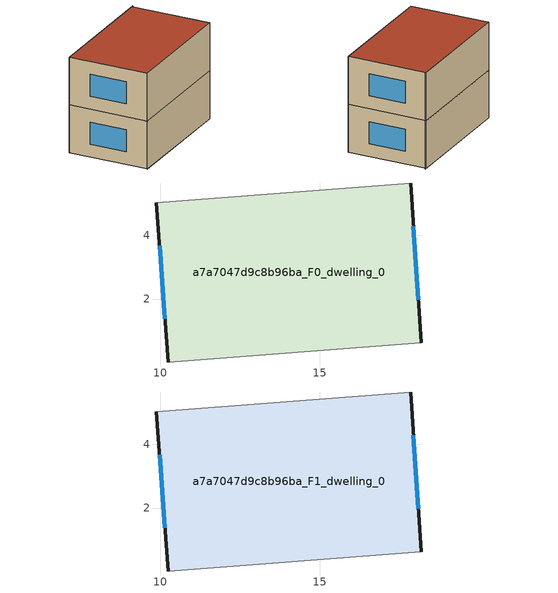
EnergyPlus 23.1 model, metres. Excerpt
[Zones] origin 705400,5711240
a7a7047d9c8b96ba_F0_dwelling_0
 floor ground (EU_floor_Construction): 17.85,5.64 18.17,0.64 10.25,0.03 9.88,5.03 z0
 wall outside (EU_wall_Construction): 9.88,5.03 10.25,0.03 / 18.17,0.64 17.85,5.64 z0:3
 wall adiabatic (EU_wall_Construction): 10.25,0.03 18.17,0.64 / 17.85,5.64 9.88,5.03 z0:3
 window (EU_Window_Construction): 9.98,3.68 10.15,1.38 / 18.09,1.99 17.93,4.29 z0.81:2.19
a7a7047d9c8b96ba_F1_dwelling_0
 floor to a7a7047d9c8b96ba_F0_dwelling_0 (EU_floor_Construction): 17.85,5.64 18.17,0.64 10.25,0.03 9.88,5.03 z3
 wall outside (EU_wall_Construction): 9.88,5.03 10.25,0.03 / 18.17,0.64 17.85,5.64 z3:6
 wall adiabatic (EU_wall_Construction): 10.25,0.03 18.17,0.64 / 17.85,5.64 9.88,5.03 z3:6
 window (EU_Window_Construction): 9.98,3.68 10.15,1.38 / 18.09,1.99 17.93,4.29 z3.81:5.19
 roof outside (EU_roof_Construction): 18.17,0.64 17.85,5.64 9.88,5.03 10.25,0.03 z6
shading: 10.24,0.03 18.17,0.64 / 17.93,5.64 9.88,5.03 z0:6
[Building]
EU S2 Campaign: North Axis=0; Terrain=City; Solar Distribution=FullExterior
[Site:Location]
London: Latitude=51.5; Longitude=-0.5; Time Zone=0; Elevation=25
[SizingPeriod:WeatherFileDays]
AnnualSizingPeriod: Begin Month=1; Begin Day of Month=1; End Month=12; End Day of Month=31; Day of Week for Start Day=Monday; Use Weather File Daylight Saving Period=No; Use Weather File Rain and Snow Indicators=No
[MATERIAL]
EU_InternalMass_Material: Roughness=MediumRough; Thickness=0.1; Conductivity=1; Density=1800; Specific Heat=900; Thermal Absorptance=0.9; Solar Absorptance=0.7; Visible Absorptance=0.7
[MATERIAL:NOMASS] Roughness=MediumRough; Thermal Absorptance=0.9; Solar Absorptance=0.7; Visible Absorptance=0.7
Name | Thermal Resistance
EU_wall_NoMass | 0.555556
EU_roof_NoMass | 0.510204
EU_floor_NoMass | 1.68919
[WINDOWMATERIAL:SIMPLEGLAZINGSYSTEM]
EU_Window_SimpleGlazing: UFactor=3.96; Solar Heat Gain Coefficient=0.85; Visible Transmittance=0.85
[CONSTRUCTION]
EU_wall_Construction: EU_wall_NoMass
EU_roof_Construction: EU_roof_NoMass
EU_floor_Construction: EU_floor_NoMass
EU_Window_Construction: EU_Window_SimpleGlazing
EU_InternalMass_Construction: EU_InternalMass_Material
[ZONE] Type=1; Multiplier=1; Ceiling Height=autocalculate; Floor Area=autocalculate; Part of Total Floor Area=Yes
Name | Volume
a7a7047d9c8b96ba_F0_dwelling_0 | 119.749
a7a7047d9c8b96ba_F1_dwelling_0 | 119.75
[INTERNALMASS] Construction=EU_InternalMass_Construction; Surface Area=39.9166
Name | Zone or ZoneList
a7a7047d9c8b96ba_F0_dwelling_0_EU_InternalMass | a7a7047d9c8b96ba_F0_dwelling_0
a7a7047d9c8b96ba_F1_dwelling_0_EU_InternalMass | a7a7047d9c8b96ba_F1_dwelling_0
[OTHEREQUIPMENT] Fuel Type=Electricity; Design Level Calculation Method=Watts/Area; Power per Zone Floor Area=1; Fraction Latent=0; Fraction Radiant=0; Fraction Lost=0; Carbon Dioxide Generation Rate=0; EndUse Subcategory=EU_Step8_InternalGains
Name | Zone or ZoneList or Space or SpaceList | Schedule
EU_Step8_InternalGain_a7a7047d9c8b96ba_F0_dwelling_0_f000 | a7a7047d9c8b96ba_F0_dwelling_0 | EU_Step8_GainSchedule_a7a7047d9c8b96ba_F0_dwelling_0_f000
EU_Step8_InternalGain_a7a7047d9c8b96ba_F1_dwelling_0_f000 | a7a7047d9c8b96ba_F1_dwelling_0 | EU_Step8_GainSchedule_a7a7047d9c8b96ba_F1_dwelling_0_f000
[ZONEVENTILATION:DESIGNFLOWRATE] Schedule=EU_AlwaysOn; Design Flow Rate Calculation Method=AirChanges/Hour; Air Changes per Hour=0.48; Ventilation Type=Natural; Fan Pressure Rise=0; Fan Total Efficiency=1; Constant Term Coefficient=1; Temperature Term Coefficient=0; Velocity Term Coefficient=0; Velocity Squared Term Coefficient=0; Minimum Indoor Temperature=-100; Maximum Indoor Temperature=100; Delta Temperature=-100; Minimum Outdoor Temperature=-100; Maximum Outdoor Temperature=100; Maximum Wind Speed=40
Name | Zone or ZoneList or Space or SpaceList
EU_ConstantAir_a7a7047d9c8b96ba_F0_dwelling_0 | a7a7047d9c8b96ba_F0_dwelling_0
EU_ConstantAir_a7a7047d9c8b96ba_F1_dwelling_0 | a7a7047d9c8b96ba_F1_dwelling_0
[HVACTEMPLATE:THERMOSTAT] Constant Heating Setpoint=20; Constant Cooling Setpoint=50
EU_HeatOnly_a7a7047d9c8b96ba_F0_dwelling_0; EU_HeatOnly_a7a7047d9c8b96ba_F1_dwelling_0
[HVACTEMPLATE:ZONE:IDEALLOADSAIRSYSTEM] System Availability Schedule=EU_AlwaysOn; Maximum Heating Supply Air Temperature=50; Minimum Cooling Supply Air Temperature=13; Maximum Heating Supply Air Humidity Ratio=0.0156; Minimum Cooling Supply Air Humidity Ratio=0.0077; Heating Limit=NoLimit; Cooling Limit=NoLimit; Heating Availability Schedule=EU_AlwaysOn; Cooling Availability Schedule=EU_CoolingOff; Dehumidification Control Type=ConstantSensibleHeatRatio; Cooling Sensible Heat Ratio=0.7; Dehumidification Setpoint=60; Humidification Control Type=None; Humidification Setpoint=30; Outdoor Air Method=None; Outdoor Air Flow Rate per Person=0.00944; Outdoor Air Flow Rate per Zone Floor Area=0; Outdoor Air Flow Rate per Zone=0; Demand Controlled Ventilation Type=None; Outdoor Air Economizer Type=NoEconomizer; Heat Recovery Type=None; Sensible Heat Recovery Effectiveness=0.7; Latent Heat Recovery Effectiveness=0.65
Name | Template Thermostat
a7a7047d9c8b96ba_F0_dwelling_0 | EU_HeatOnly_a7a7047d9c8b96ba_F0_dwelling_0
a7a7047d9c8b96ba_F1_dwelling_0 | EU_HeatOnly_a7a7047d9c8b96ba_F1_dwelling_0
[SIZING:ZONE] Zone Cooling Design Supply Air Temperature Input Method=SupplyAirTemperature; Zone Cooling Design Supply Air Temperature=13; Zone Heating Design Supply Air Temperature Input Method=SupplyAirTemperature; Zone Heating Design Supply Air Temperature=50; Zone Cooling Design Supply Air Humidity Ratio=0.008; Zone Heating Design Supply Air Humidity Ratio=0.008; Cooling Design Air Flow Method=DesignDay; Cooling Design Air Flow Rate=0; Cooling Minimum Air Flow per Zone Floor Area=0.000762; Cooling Minimum Air Flow=0; Cooling Minimum Air Flow Fraction=0.2; Heating Design Air Flow Method=DesignDay; Heating Design Air Flow Rate=0; Heating Maximum Air Flow per Zone Floor Area=0.002032; Heating Maximum Air Flow=0.141576; Heating Maximum Air Flow Fraction=0.3; Account for Dedicated Outdoor Air System=No; Dedicated Outdoor Air System Control Strategy=NeutralSupplyAir; Dedicated Outdoor Air Low Setpoint Temperature for Design=autosize; Dedicated Outdoor Air High Setpoint Temperature for Design=autosize; Zone Load Sizing Method=Sensible Load Only No Latent Load; Zone Latent Cooling Design Supply Air Humidity Ratio Input Method=HumidityRatioDifference; Zone Cooling Design Supply Air Humidity Ratio Difference=0.005; Zone Latent Heating Design Supply Air Humidity Ratio Input Method=HumidityRatioDifference; Zone Humidification Design Supply Air Humidity Ratio Difference=0.005
a7a7047d9c8b96ba_F0_dwelling_0; a7a7047d9c8b96ba_F1_dwelling_0
[SCHEDULE:CONSTANT]
Name | Hourly Value
EU_AlwaysOn | 1
EU_CoolingOff | 0
[SCHEDULE:FILE] Column Number=1; Rows to Skip at Top=0; Number of Hours of Data=8760; Column Separator=Comma; Interpolate to Timestep=No; Minutes per Item=60; Adjust Schedule for Daylight Savings=Yes
Name | File
EU_Step8_GainSchedule_a7a7047d9c8b96ba_F0_dwelling_0_f000 | ../../schedules/a7a7047d9c8b96ba/a7a7047d9c8b96ba_F0_dwelling_0_f000_gain.csv
EU_Step8_GainSchedule_a7a7047d9c8b96ba_F1_dwelling_0_f000 | ../../schedules/a7a7047d9c8b96ba/a7a7047d9c8b96ba_F1_dwelling_0_f000_gain.csv
